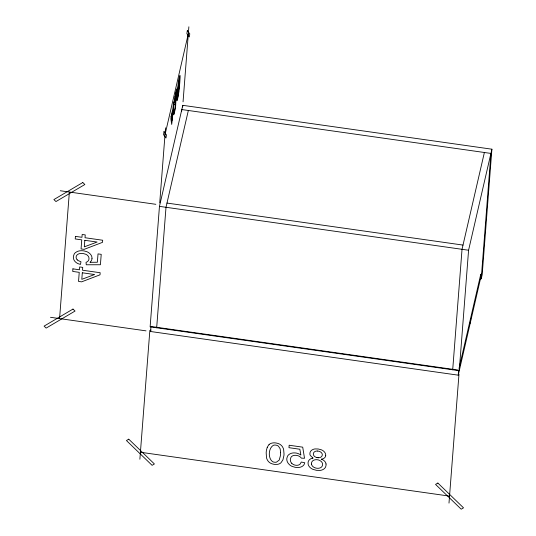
<?xml version="1.0" encoding="UTF-8"?>
<svg xmlns="http://www.w3.org/2000/svg" width="536" height="536" viewBox="0 0 536 536"><rect width="100%" height="100%" fill="white"/><g stroke="black" fill="none" stroke-linecap="round" stroke-linejoin="round"><path stroke-width="0.8" d="M91.978 258.613L91.924 257.28A8.08 6.11 13 0 0 90.651 254.5L90.403 254.211A9.219 6.968 13 0 0 89.566 253.374A8.254 6.238 13 0 0 86.752 251.665L84.132 250.935A12.321 9.313 13 0 0 82.738 250.754L81.854 250.707A9.876 7.464 13 0 0 77.117 251.598L75.589 252.496A8.234 6.224 13 0 0 74.236 253.95L73.439 256.201A12.609 9.534 13 0 0 73.372 257.327L73.713 259.29A8.02 6.064 13 0 0 74.873 261.313A7.933 5.997 13 0 0 78.115 263.679L80.474 264.422L80.983 261.769L78.115 260.57A4.824 3.645 13 0 1 77.231 259.833M175.011 102.811L174.89 104.822L174.97 104.446A7.102 0.529 -81.9 0 1 175.486 102.791M59.57 318.585L69.372 192.042M139.876 459.225L149.859 330.337M159.46 206.36L150.127 326.846L459.245 370.718L468.578 250.238L491.901 149.196L182.783 105.324L159.46 206.36L468.578 250.238M159.728 202.876L165.537 127.843M150.576 331.503L150.964 326.484L458.628 370.148L458.24 375.167L150.576 331.503L150.951 329.881M156.673 327.777L166.006 207.291L188.35 110.483M181.677 111.213L181.805 109.552L490.929 153.423L481.207 278.928L482.186 274.7L491.901 149.196M182.655 106.986L182.783 105.324M183.051 101.833L188.866 26.8M452.699 369.793L462.032 249.307L484.383 152.492M448.994 503.096L458.977 374.208M470.226 323.235L470.615 318.216L459.004 368.527M470.447 322.297L470.836 317.279L480.759 274.278L480.37 279.296M175.661 105.646L175.962 99.502M175.721 93.07L176.043 91.502A12.221 0.905 -81.9 0 1 176.257 90.611L176.505 89.673A8.831 0.657 -81.9 0 1 176.914 88.835A9.635 0.717 -81.9 0 1 177.001 88.956L177.041 89.13A7.933 0.59 -81.9 0 1 177.054 90.604L177.001 91.489A9.95 0.737 -81.9 0 1 176.934 92.326L176.86 93.103A6.412 0.476 -81.9 0 1 175.962 99.535M164.994 134.811L188.324 33.775M458.24 375.167L481.596 273.909M177.543 99.207L177.349 99.931A7.048 0.523 -81.9 0 1 177.007 100.728A8.965 0.663 -81.9 0 1 176.846 99.971L176.833 99.522A13.735 1.018 -81.9 0 1 176.846 98.704L177.081 94.711A44.16 3.276 -81.9 0 1 177.208 93.083L178.133 84.125A8.053 0.596 -81.9 0 1 178.334 82.685L178.401 82.256A7.122 0.529 -81.9 0 1 178.803 79.844L179.225 77.733A10.76 0.797 -81.9 0 1 179.406 76.956L179.64 76.079A6.948 0.516 -81.9 0 1 179.942 75.435A8.978 0.663 -81.9 0 1 180.103 76.192L180.116 76.648A13.802 1.025 -81.9 0 1 180.103 77.465L179.835 81.881A43.932 3.256 -81.9 0 1 179.62 84.534L179.326 87.669A14.104 1.045 -81.9 0 1 178.836 91.864M174.321 113.143L174.113 113.927A7.712 0.57 -81.9 0 1 173.604 114.181L174.167 109.914L174.146 111.441A4.596 0.342 -81.9 0 0 174.542 110.791L174.575 110.644A6.177 0.456 -81.9 0 0 174.689 110.168L175.52 104.52A5.816 0.429 -81.9 0 0 175.56 103.93L175.48 102.811M267.196 447.547L266.566 449.637A40.857 30.88 13 0 0 266.178 452.86L266.539 457.858A13.802 10.432 13 0 0 266.941 459.064L267.477 460.156A8.804 6.653 13 0 0 269.387 462.401A7.035 5.32 13 0 0 272.174 463.854L273.528 464.203A10.76 8.134 13 0 0 274.747 464.39L277.413 464.357A7.122 5.38 13 0 0 279.658 463.647L279.986 463.466A8.053 6.084 13 0 0 280.971 462.749L282.908 459.895L283.906 455.647A44.16 33.379 13 0 0 284.026 454.019L283.624 449.436A13.735 10.385 13 0 0 283.216 448.23L282.519 446.883A8.63 6.519 13 0 0 280.757 444.907A7.048 5.327 13 0 0 277.983 443.46L276.636 443.105A8.08 6.11 13 0 0 268.971 444.565M312.408 458.287C315.255 458.535 308.629 455.881 309.922 453.329A7.765 5.869 13 0 1 309.996 452.779L310.063 452.511A6.653 5.025 13 0 1 311.376 450.468L311.858 450.106A7.919 5.99 13 0 1 312.689 449.617A7.256 5.481 13 0 1 315.014 448.933L318.263 448.994L321.433 449.838A7.122 5.38 13 0 1 323.838 451.352A7.631 5.769 13 0 1 324.307 451.828L324.515 452.069A6.559 4.958 13 0 1 325.627 454.381L325.687 454.93A7.966 6.017 13 0 1 325.654 455.68M318.471 457.731L318.009 457.711A6.164 4.663 13 0 1 317.279 457.617L317.051 457.57M317.6 451.051L317.828 451.071A5.749 4.348 13 0 1 318.531 451.178A4.509 3.41 13 0 1 321.191 452.478A4.181 3.162 13 0 1 322.297 454.93L322.176 455.453A4.275 3.229 13 0 1 318.471 457.744M166.977 203.064L463.003 245.079M60.28 190.749L155.829 204.31M50.478 317.299L146.026 330.859M140.419 452.25L449.537 496.122M322.129 459.52L321.252 459.178L322.25 458.99A5.863 4.435 13 0 0 325.734 455.694M325.995 463.975L326.049 464.699A10.157 7.678 13 0 1 325.995 465.543L325.667 466.796A7.806 5.903 13 0 1 324.106 468.826L323.824 469.034A8.844 6.687 13 0 1 322.873 469.603A8.241 6.231 13 0 1 320.233 470.394L316.555 470.333L312.95 469.355A8.248 6.231 13 0 1 310.19 467.586A8.924 6.747 13 0 1 309.647 467.03L309.406 466.749A7.759 5.863 13 0 1 308.12 464.035L308.066 462.729A7.296 5.514 13 0 1 312.347 458.18M311.517 464.129L311.476 463.466A7.055 5.333 13 0 1 311.543 462.789L311.657 462.367A5.454 4.121 13 0 1 316.287 459.68L316.856 459.7A7.129 5.387 13 0 1 317.741 459.808L318.304 459.928A5.36 4.054 13 0 1 322.598 464.069L322.598 464.29A6.687 5.052 13 0 1 322.592 464.732A6.204 4.69 13 0 1 321.741 466.756A4.938 3.732 13 0 1 319.61 468.062A6.037 4.563 13 0 1 316.682 468.216A7.055 5.333 13 0 1 316.099 468.116L315.543 467.982A5.313 4.02 13 0 1 311.496 464.129M291.745 463.265A6.11 4.616 13 0 1 290.619 461.463L290.345 459.888A10.298 7.785 13 0 1 290.385 459.05L291.035 457.215A5.38 4.067 13 0 1 294.726 455.325L295.912 455.339A7.718 5.836 13 0 1 296.549 455.412A5.997 4.536 13 0 1 299.269 456.29A5.842 4.415 13 0 1 301.366 458.139L304.522 458.273L302.713 447.165L289.159 445.235L288.964 447.687L299.845 449.235L300.877 455.057L300.287 454.669A8.911 6.734 13 0 0 295.832 452.994L294.103 452.893A8.08 6.11 13 0 0 290.666 453.55L290.324 453.704A9.219 6.968 13 0 0 289.34 454.26A8.254 6.238 13 0 0 287.484 456.257L286.867 458.22A12.321 9.313 13 0 0 286.807 459.292L286.854 459.975A9.876 7.464 13 0 0 288.596 463.801L289.949 465.114A8.234 6.224 13 0 0 291.999 466.353L295.008 467.265A12.609 9.534 13 0 0 296.475 467.459L298.974 467.432A8.02 6.064 13 0 0 301.446 466.769A7.933 5.997 13 0 0 304.106 464.524L304.776 462.762L301.279 462.039L300.08 464.136A4.824 3.645 13 0 1 299.235 464.739A5.132 3.879 13 0 1 295.979 465.275A6.224 4.703 13 0 1 295.135 465.134A5.353 4.047 13 0 1 292.361 463.834L292.154 463.653A6.479 4.898 13 0 1 291.745 463.265M322.156 459.486A6.693 5.059 13 0 1 326.042 463.975M77.204 259.839A5.132 3.879 13 0 1 76.132 257.206A6.224 4.703 13 0 1 76.206 256.563A5.353 4.047 13 0 1 77.546 254.546L77.754 254.406A6.479 4.898 13 0 1 78.209 254.138A6.11 4.616 13 0 1 80.4 253.481L82.403 253.454A10.298 7.785 13 0 1 83.495 253.595L85.948 254.332A5.38 4.067 13 0 1 88.855 257.461L88.983 258.385A7.718 5.836 13 0 1 88.969 258.881A5.997 4.536 13 0 1 88.172 260.911A5.842 4.415 13 0 1 86.041 262.325L86.256 264.777L100.413 264.744L101.217 254.345L98.021 253.897L97.371 262.238L89.961 262.318L90.396 261.903A8.911 6.734 13 0 0 92.004 258.62M175.011 102.785A10.271 0.764 -81.9 0 0 175.339 101.592A6.613 0.489 -81.9 0 0 175.426 101.183L175.513 100.781A5.139 0.382 -81.9 0 0 176.371 94.952L176.431 94.276A6.961 0.516 -81.9 0 0 176.485 93.619L176.491 93.418A5.554 0.409 -81.9 0 0 176.076 92.815L176.036 92.969A6.533 0.482 -81.9 0 0 175.915 93.485A5.052 0.375 -81.9 0 0 175.373 96.46L174.361 102.698L174.542 100.895A8.147 0.603 -81.9 0 1 175.708 93.117M176.411 91.978A6.157 0.456 -81.9 0 1 176.465 92.031M175.674 105.639A8.321 0.616 -81.9 0 1 174.341 112.962M175.038 97.096A8.663 0.643 -81.9 0 1 175.158 96.306M267.23 447.56A14.104 10.66 13 0 1 269.092 444.659M317.051 457.563A4.368 3.303 13 0 1 314.404 456.283A4.241 3.203 13 0 1 313.346 453.804A4.435 3.35 13 0 1 317.6 451.011M178.85 91.857A8.08 0.596 -81.9 0 1 177.543 99.187M177.349 96.862L177.436 97.706L177.724 96.989A5.139 0.382 -81.9 0 0 177.852 96.46L178.99 88.078L179.493 78.504L177.758 90.343A52.093 3.859 -81.9 0 0 177.617 92.219L177.349 96.862M280.609 452.612L280.576 453.804A52.093 39.376 13 0 1 280.415 455.667L279.202 460.096L276.576 462.092A4.208 3.183 13 0 1 274.988 462.273L273.856 462.112A4.194 3.169 13 0 1 272.335 461.489C267.879 457.878 268.395 448.21 273.353 445.309A4.315 3.263 13 0 1 275.209 445.054L275.491 445.081A5.139 3.886 13 0 1 276.341 445.215L276.871 445.362A4.141 3.129 13 0 1 278.459 446.207L280.147 448.773L280.609 452.612M72.916 268.851L72.715 271.424L79.241 272.348L78.537 281.413L81.606 281.849L100.011 274.821L100.172 272.724L82.511 270.218L82.725 267.39L79.656 266.955L79.442 269.782L72.916 268.851M75.429 236.376L75.228 238.942L81.753 239.867L81.057 248.932L84.118 249.367L102.523 242.339L102.684 240.242L85.023 237.736L85.244 234.909L82.176 234.473L81.954 237.301L75.429 236.376M82.309 272.784L81.8 279.33L94.597 274.526L82.309 272.784M84.822 240.302L84.32 246.848L97.117 242.044L84.822 240.302M171.078 116.587L170.897 118.938L171.701 124.446L173.711 106.758L173.892 104.406L173.342 106.785L173.731 101.78L172.84 108.949L171.078 116.587M172.659 111.3L171.929 120.721L171.386 116.815L172.659 111.3M164.003 131.621L163.547 134.71L165.993 138L166.448 134.918L164.003 131.621M187.325 30.585L186.87 33.668L189.322 36.964L189.778 33.875L187.325 30.585M82.792 182.528L53.895 199.573L55.952 201.556L84.842 184.511L82.792 182.528M72.99 309.071L44.099 326.116L46.15 328.099L75.047 311.054L72.99 309.071M128.747 439.178L126.436 440.538L152.09 465.328L154.401 463.962L128.747 439.178M437.865 483.05L435.554 484.41L461.208 509.2L463.519 507.833L437.865 483.05"/></g></svg>
